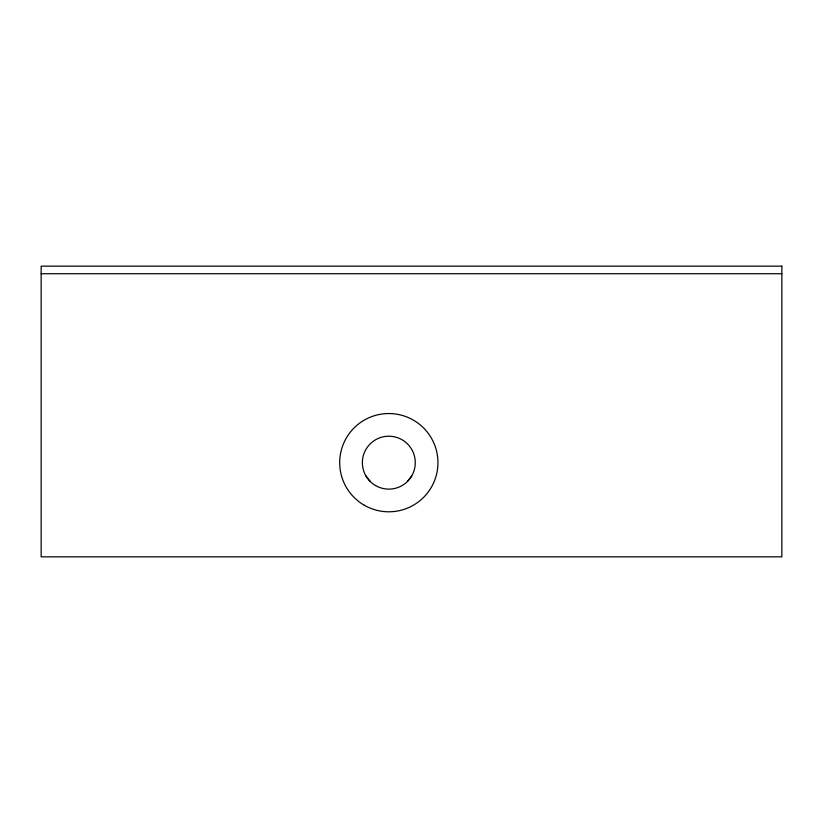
<?xml version="1.0" encoding="UTF-8"?>
<svg xmlns="http://www.w3.org/2000/svg" width="823" height="823" viewBox="0 0 823 823"><rect width="100%" height="100%" fill="white"/><g stroke="black" fill="none" stroke-linecap="round" stroke-linejoin="round"><path stroke-width="1.23" d="M407.529 481.373L411.737 475.9M41.15 273.72L781.85 273.72M365.916 475.9L370.124 481.373M781.85 266.158L41.15 266.158L41.15 556.842L781.85 556.842L781.85 266.158M364.26 505.219A49.133 49.133 0 0 0 437.949 462.67A49.133 49.133 0 0 0 364.26 420.121A49.133 49.133 0 0 0 364.26 505.219M375.597 485.58A26.449 26.449 0 0 0 415.276 462.67A26.449 26.449 0 0 0 375.597 439.76A26.449 26.449 0 0 0 375.597 485.58"/></g></svg>
